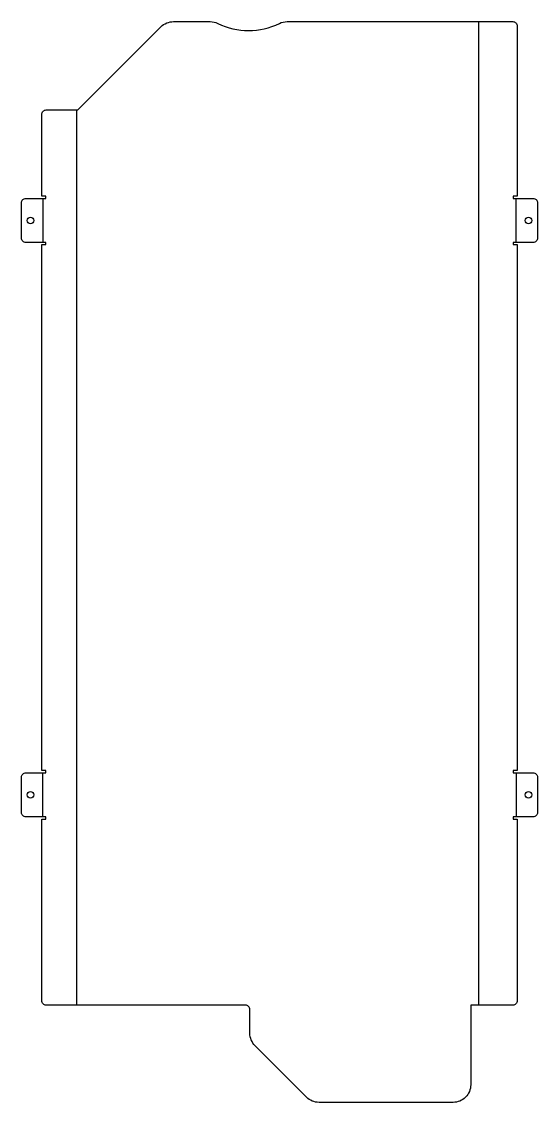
# Model space of a CAD drawing. Extents: x -290 to 294, y -667 to 557.
import ezdxf

# ---------------------------------------------------------------- set-up
doc = ezdxf.new("R2010")
doc.units = 0

msp = doc.modelspace()

# ---------------------------------------------------------------- linework, layer by layer
at = {"layer": '1'}
msp.add_lwpolyline([(294, 351.5), (294, 311.5, -0.414214), (289, 306.5), (266.6, 306.5), (266.6, 304.1), (271.2, 304.1), (271.2, -291.1), (266.6, -291.1), (266.6, -293.5), (289, -293.5, -0.414214), (294, -298.5), (294, -338.5, -0.414214), (289, -343.5), (266.6, -343.5), (266.6, -345.9), (271.2, -345.9), (271.2, -551.5, -0.414214), (266.2, -556.5), (218.5, -556.5), (218.5, -646.5, -0.414214), (198.5, -666.5), (46.8, -666.5, -0.198912), (32.6, -660.6), (-25.6, -602.4, -0.198912), (-31.5, -588.2), (-31.5, -561.5, 0.414214), (-36.5, -556.5), (-262.2, -556.5, -0.414214), (-267.2, -551.5), (-267.2, -345.9), (-262.6, -345.9), (-262.6, -343.5), (-285, -343.5, -0.414214), (-290, -338.5), (-290, -298.5, -0.414214), (-285, -293.5), (-262.6, -293.5), (-262.6, -291.1), (-267.2, -291.1), (-267.2, 304.1), (-262.6, 304.1), (-262.6, 306.5), (-285, 306.5, -0.414214), (-290, 311.5), (-290, 351.5, -0.414214), (-285, 356.5), (-262.6, 356.5), (-262.6, 358.9), (-267.2, 358.9), (-267.2, 451.5, -0.414214), (-262.2, 456.5), (-226.3, 456.5), (-132.2, 550.6, -0.198912), (-118, 556.5), (-76.6, 556.5, -0.113237), (-67.9, 554.5, 0.229416), (1.9, 554.5, -0.113237), (10.6, 556.5), (266.2, 556.5, -0.414214), (271.2, 551.5), (271.2, 358.9), (266.6, 358.9), (266.6, 356.5), (289, 356.5, -0.414214)], format="xyb", close=True, dxfattribs=at)
for centre in [(-280, 331.5), (284, 331.5), (-280, -318.5), (284, -318.5)]:
    msp.add_circle(centre, 3.75, dxfattribs=at)
at = {"layer": '2'}
for p, q in [((227.4, 556.5), (227.4, -556.5)), ((-227.4, -556.5), (-227.4, 456.5)), ((-266.1, 356.5), (-266.1, 306.5)), ((270.1, 306.5), (270.1, 356.5)), ((-266.1, -343.5), (-266.1, -293.5)), ((270.1, -293.5), (270.1, -343.5))]:
    msp.add_line(p, q, dxfattribs=at)

doc.saveas('drawing.dxf')
